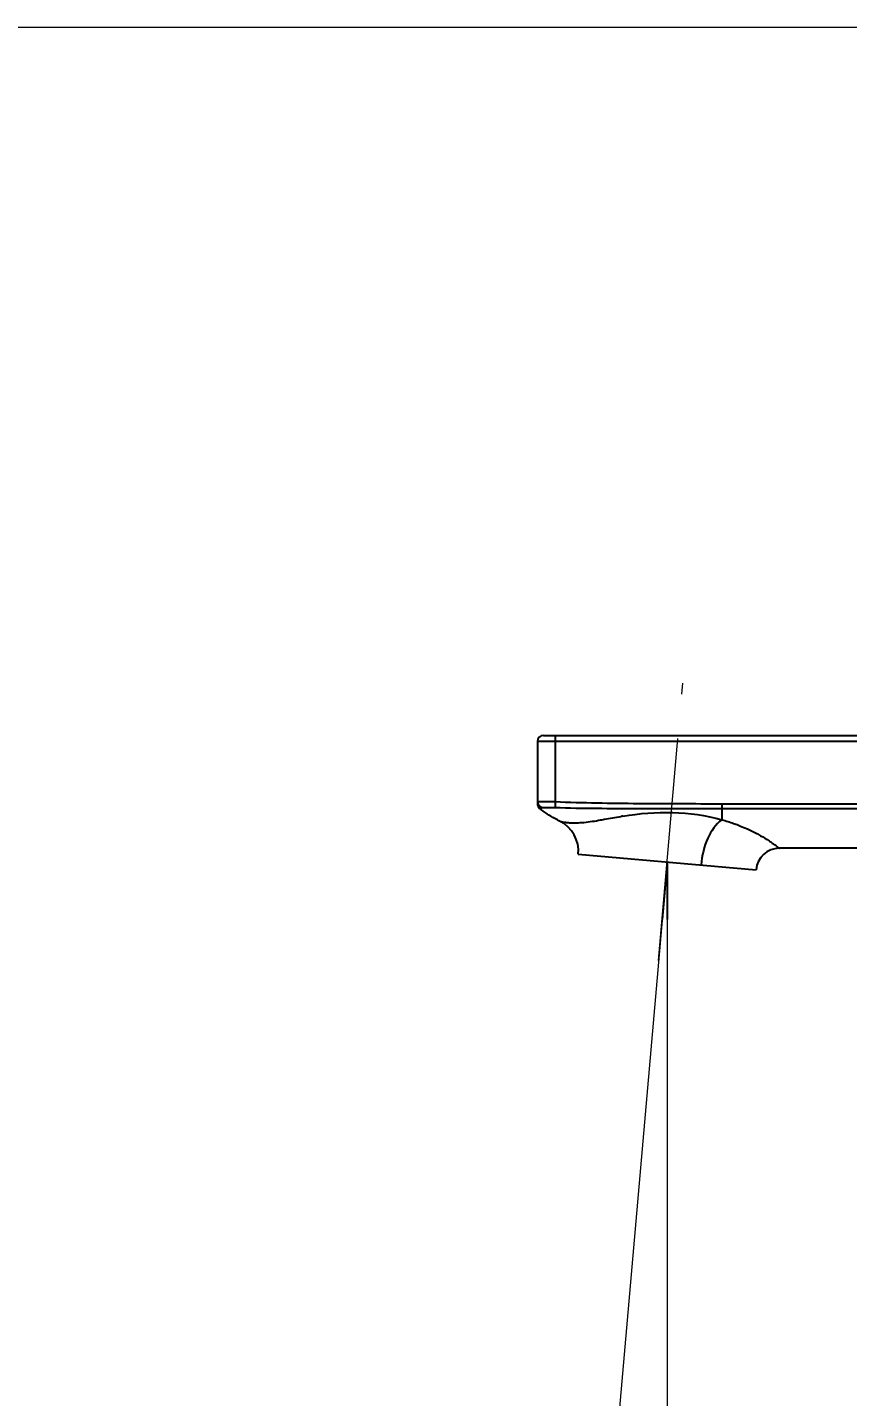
# Model space of a CAD drawing. Extents: x 1777 to 3131, y 3495 to 4487.
# Drawn here: x 2461 to 2598.9, y 3658.6 to 3888.9 of the extents above; entities that cross this region are included whole.
import ezdxf

# ---------------------------------------------------------------- set-up
doc = ezdxf.new("R2010")
doc.units = 0
doc.header["$LTSCALE"] = 30
doc.header["$MEASUREMENT"] = 0
doc.header["$PDMODE"] = 3
doc.header["$PDSIZE"] = -10
doc.linetypes.add('CENTER', pattern=[2, 1.25, -0.25, 0.25, -0.25])
doc.layers.get('0').update_dxf_attribs({"linetype": 'CONTINUOUS'})
doc.layers.get('DEFPOINTS').update_dxf_attribs({"linetype": 'CONTINUOUS'})
for name, color, linetype in [('80T238080_DXF_CONTINUOUS_LINE', 7, 'CONTINUOUS'), ('BODY', 7, 'CONTINUOUS'), ('VVD238080-BADXF_CONTINUOUS_LINE', 7, 'CONTINUOUS')]:
    doc.layers.add(name, color=color, linetype=linetype)
doc.styles.add('Daelim Dimension', font='NanumGothic.ttf')
doc.dimstyles.new('DEFAULT', dxfattribs={"dimscale": 2, "dimtxt": 2, "dimasz": 2, "dimexe": 0, "dimexo": 2, "dimgap": 1, "dimtad": 1, "dimdec": 1, "dimzin": 9, "dimdsep": 46, "dimtxsty": 'Daelim Dimension', "dimcen": 0.5, "dimclrd": 252, "dimclre": 252, "dimclrt": 3, "dimadec": 1, "dimazin": 0, "dimtfac": 1, "dimtdec": 1, "dimtix": 1, "dimtmove": 0, "dimatfit": 3, "dimfxl": 0, "dimtolj": 1, "dimtzin": 1, "dimlwd": 9, "dimlwe": 9, "dimarcsym": 0})

# ---------------------------------------------------------------- blocks, each defined once
blk = doc.blocks.new('*D49')
at = {"color": 5, "lineweight": 9, "ltscale": 0.5}
for p, q in [((2568.13, 3743.8), (2558.13, 3629.49)), ((2568.55, 3743.78), (2568.55, 3629.04))]:
    blk.add_line(p, q, dxfattribs=at)
blk.add_arc((2568.55, 3748.51), 117.48, 266.951, 268.049, dxfattribs=at)
at = {"color": 5, "ltscale": 0.5}
for points in [[(2562.25, 3630.54), (2562.34, 3631.87), (2558.31, 3631.48)], [(2564.56, 3631.77), (2564.54, 3630.44), (2568.55, 3631.04)]]:
    blk.add_solid(points, dxfattribs=at)
at = {"layer": 'DEFPOINTS', "color": 0, "ltscale": 0.5}
for p in [(2568.48, 3747.78), (2568.55, 3748.52), (2568.55, 3748.52), (2568.55, 3747.78), (2561.72, 3631.23)]:
    blk.add_point(p, dxfattribs=at)
at = {"color": 7, "ltscale": 0.5, "insert": (2564.01, 3644.51), "char_height": 10, "attachment_point": 2, "rotation": 357.5, "style": 'Daelim Dimension'}
blk.add_mtext('\\A1;5.0°', dxfattribs=at)
blk = doc.blocks.new('*D50')
at = {"color": 5, "lineweight": 9, "ltscale": 0.5}
for p, q in [((2568.55, 3743.78), (2568.55, 3629.03)), ((2624.73, 3718.4), (2624.73, 3629.03)), ((2620.73, 3631.03), (2572.55, 3631.03))]:
    blk.add_line(p, q, dxfattribs=at)
at = {"color": 5, "ltscale": 0.5}
for points in [[(2572.55, 3631.7), (2572.55, 3630.37), (2568.55, 3631.03)], [(2620.73, 3631.7), (2620.73, 3630.37), (2624.73, 3631.03)]]:
    blk.add_solid(points, dxfattribs=at)
at = {"layer": 'DEFPOINTS', "color": 0, "ltscale": 0.5}
for p in [(2568.55, 3747.78), (2624.73, 3722.4), (2568.55, 3631.03)]:
    blk.add_point(p, dxfattribs=at)
at = {"color": 7, "ltscale": 0.5, "insert": (2604.33, 3643.92), "char_height": 10, "width": 58.0556, "attachment_point": 3, "style": 'Daelim Dimension'}
blk.add_mtext('\\A1;56', dxfattribs=at)
blk = doc.blocks.new('*D70')
at = {"color": 5, "lineweight": 9, "ltscale": 0.5}
for p, q in [((2679.78, 3888.89), (2445.7, 3888.89)), ((2447.7, 3619.83), (2447.7, 3884.89)), ((2561.96, 3615.83), (2445.7, 3615.83))]:
    blk.add_line(p, q, dxfattribs=at)
at = {"color": 5, "ltscale": 0.5}
for points in [[(2447.03, 3884.89), (2448.37, 3884.89), (2447.7, 3888.89)], [(2447.03, 3619.83), (2448.37, 3619.83), (2447.7, 3615.83)]]:
    blk.add_solid(points, dxfattribs=at)
at = {"layer": 'DEFPOINTS', "color": 0, "ltscale": 0.5}
for p in [(2447.7, 3888.89), (2683.78, 3888.89, 0), (2565.96, 3615.83)]:
    blk.add_point(p, dxfattribs=at)
at = {"color": 7, "ltscale": 0.5, "insert": (2440.26, 3752.36), "char_height": 10, "attachment_point": 5, "rotation": 90, "style": 'Daelim Dimension'}
blk.add_mtext('\\A1;1650', dxfattribs=at)

msp = doc.modelspace()

# ---------------------------------------------------------------- linework, layer by layer
at = {"layer": '80T238080_DXF_CONTINUOUS_LINE', "color": 7, "linetype": 'Continuous'}
for p, q in [((2546.73, 3768.8), (2546.73, 3758.28)), ((2547.73, 3769.8), (2698.73, 3769.8)), ((2553.6, 3749.82), (2583.49, 3747.2)), ((2601.73, 3750.8), (2587.42, 3750.8))]:
    msp.add_line(p, q, dxfattribs=at)
at = {"layer": '80T238080_DXF_CONTINUOUS_LINE', "color": 9, "linetype": 'Continuous'}
for p, q in [((2546.73, 3768.8), (2699.73, 3768.8)), ((2549.73, 3769.8), (2549.73, 3758.65)), ((2549.73, 3758.65), (2549.69, 3757.67)), ((2577.73, 3758.31), (2577.73, 3755.61)), ((2577.73, 3758.31), (2637.73, 3758.31)), ((2577.73, 3757.5), (2637.73, 3757.5)), ((2557, 3755.51), (2557.11, 3755.53)), ((2577.73, 3755.61), (2577.77, 3755.6))]:
    msp.add_line(p, q, dxfattribs=at)
at = {"layer": '80T238080_DXF_CONTINUOUS_LINE', "color": 7, "linetype": 'Continuous'}
for centre, radius, start, end in [((2547.73, 3768.8), 1, 90, 180), ((2547.73, 3758.28), 1, 180, 231.6433), ((2548, 3750.31), 5.63, 355, 63.194), ((2587.42, 3746.86), 3.94, 90, 175)]:
    msp.add_arc(centre, radius, start, end, dxfattribs=at)
at = {"layer": '80T238080_DXF_CONTINUOUS_LINE', "color": 9, "linetype": 'Continuous'}
for centre, radius, start, end in [((2547.73, 3758.65), 0.999, 180.0076, 260.6983), ((2572.93, 3682.66), 74.51, 99.1331, 99.357)]:
    msp.add_arc(centre, radius, start, end, dxfattribs=at)
for points, knots in [([(2546.73, 3758.65), (2546.73, 3758.67), (2546.85, 3758.65), (2546.98, 3758.68), (2547.27, 3758.66), (2547.63, 3758.67), (2548.08, 3758.67), (2548.79, 3758.67), (2549.34, 3758.66), (2549.73, 3758.65)], [0, 0, 0, 0, 0.019718, 0.076616, 0.16897, 0.293262, 0.444733, 0.617493, 1, 1, 1, 1]), ([(2547.11, 3757.49), (2547.14, 3757.48), (2547.31, 3757.53), (2547.46, 3757.58), (2547.56, 3757.66)], [0, 0, 0, 0, 0.202652, 1, 1, 1, 1]), ([(2547.56, 3757.66), (2547.58, 3757.67), (2547.65, 3757.67), (2547.78, 3757.68), (2547.99, 3757.67), (2548.37, 3757.68), (2548.94, 3757.68), (2549.42, 3757.68), (2549.69, 3757.67)], [0, 0, 0, 0, 0.029704, 0.094585, 0.190968, 0.314804, 0.62872, 1, 1, 1, 1]), ([(2549.69, 3757.67), (2552.02, 3757.59), (2556.69, 3757.52), (2566.04, 3757.5), (2573.05, 3757.5), (2577.73, 3757.5)], [0, 0, 0, 0, 0.249886, 0.499901, 1, 1, 1, 1]), ([(2549.73, 3758.65), (2554.39, 3758.46), (2563.73, 3758.33), (2573.06, 3758.31), (2577.73, 3758.31)], [0, 0, 0, 0, 0.499989, 1, 1, 1, 1]), ([(2561.11, 3756.22), (2563.87, 3756.67), (2569.46, 3757.15), (2575.05, 3756.35), (2577.73, 3755.61)], [0, 0, 0, 0, 0.501669, 1, 1, 1, 1]), ([(2550.53, 3755.33), (2550.56, 3755.32), (2550.64, 3755.32), (2550.77, 3755.28), (2551.04, 3755.24), (2551.51, 3755.16), (2552.22, 3755.1), (2553.14, 3755.08), (2554.77, 3755.16), (2556.07, 3755.35), (2557, 3755.51)], [0, 0, 0, 0, 0.015596, 0.035092, 0.06246, 0.141033, 0.251554, 0.393774, 0.566856, 1, 1, 1, 1]), ([(2557.11, 3755.53), (2557.4, 3755.58), (2558.64, 3755.79), (2559.87, 3756.02), (2560.82, 3756.18)], [0, 0, 0, 0, 0.232133, 1, 1, 1, 1]), ([(2577.73, 3755.61), (2576.69, 3754.84), (2575.04, 3752.36), (2574.38, 3749.56), (2574.25, 3748.01)], [0, 0, 0, 0, 0.453289, 1, 1, 1, 1]), ([(2577.77, 3755.6), (2578.42, 3755.42), (2580.66, 3754.72), (2582.81, 3753.75), (2584.26, 3752.92)], [0, 0, 0, 0, 0.287426, 1, 1, 1, 1]), ([(2584.26, 3752.92), (2584.74, 3752.65), (2585.4, 3752.24), (2586.19, 3751.71), (2586.62, 3751.4), (2586.96, 3751.16), (2587.19, 3750.96), (2587.34, 3750.88), (2587.4, 3750.81), (2587.42, 3750.8)], [0, 0, 0, 0, 0.436967, 0.609117, 0.749956, 0.859423, 0.937549, 0.984392, 1, 1, 1, 1])]:
    msp.add_open_spline(points, degree=3, knots=knots, dxfattribs=at)
at = {"layer": '80T238080_DXF_CONTINUOUS_LINE', "color": 7, "linetype": 'Continuous'}
msp.add_open_spline([(2550.53, 3755.33), (2550.24, 3755.49), (2549.04, 3756.12), (2547.9, 3756.86), (2547.11, 3757.49)], degree=3, knots=[0, 0, 0, 0, 0.246522, 1, 1, 1, 1], dxfattribs=at)
at = {"layer": 'BODY', "color": 1, "linetype": 'CENTER', "lineweight": 5}
msp.add_line((2567.09, 3731.91), (2571.18, 3778.61), dxfattribs=at)
at = {"layer": 'VVD238080-BADXF_CONTINUOUS_LINE', "color": 4, "linetype": 'Continuous'}
for q in [(2567.7, 3738.83), (2568.55, 3738.83)]:
    msp.add_line((2568.55, 3748.51), q, dxfattribs=at)

# ---------------------------------------------------------------- dimensions: what is measured, and where the dimension line sits
at = {"color": 5, "ltscale": 0.5}
dim = msp.add_linear_dim(base=(2447.7, 3888.89), p1=(2565.96, 3615.83), p2=(2683.78, 3888.89, 0), angle=90, text='1650', dimstyle='DEFAULT', override={"dimtxt": 5, "dimexe": 1, "dimdec": 0, "dimclrd": 5, "dimclre": 5, "dimclrt": 7}, dxfattribs=at)
dim.commit()
dim.dimension.update_dxf_attribs({"geometry": '*D70', "text_midpoint": (2440.26, 3752.36)})
dim = msp.add_linear_dim(base=(2568.55, 3631.03), p1=(2624.73, 3722.4), p2=(2568.55, 3747.78), angle=180, dimstyle='DEFAULT', override={"dimtxt": 5, "dimexe": 1, "dimdec": 0, "dimclrd": 5, "dimclre": 5, "dimclrt": 7}, dxfattribs=at)
dim.commit()
dim.dimension.update_dxf_attribs({"geometry": '*D50', "text_midpoint": (2575.3, 3631.03), "dimtype": 160})
dim = msp.add_angular_dim_2l(base=(2561.716, 3631.2345), line1=((2568.5471, 3748.5174), (2568.4828, 3747.7814)), line2=((2568.5467, 3748.5174), (2568.5467, 3747.7786)), dimstyle='DEFAULT', override={"dimtxt": 5, "dimexe": 1, "dimdec": 0, "dimclrd": 5, "dimclre": 5, "dimclrt": 7}, dxfattribs=at)
dim.commit()
dim.dimension.update_dxf_attribs({"geometry": '*D49', "text_midpoint": (2563.7577, 3638.8269)})

doc.saveas('drawing.dxf')
